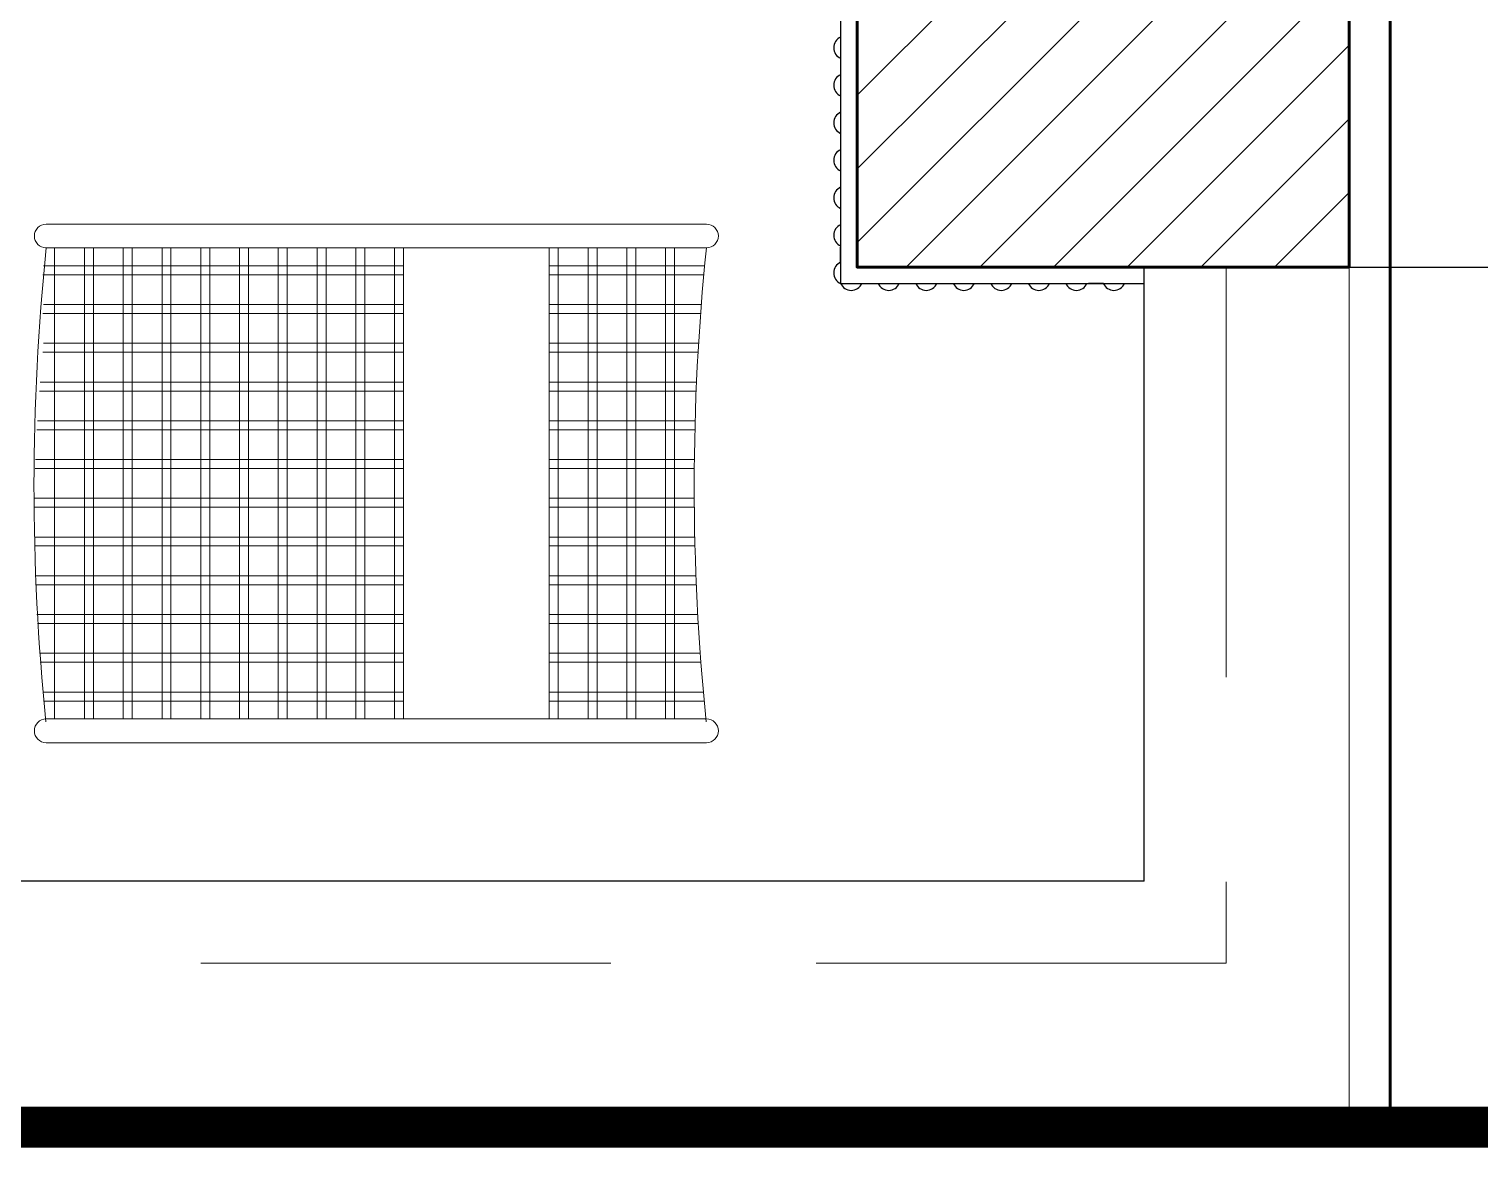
# Model space of a CAD drawing. Header units: centimetres. Extents: x -20963 to 233486, y -95276 to 159172.
# Drawn here: x 106757.2 to 106934.1, y 31783.7 to 31922.3 of the extents above; entities that cross this region are included whole.
import ezdxf

# ---------------------------------------------------------------- set-up
doc = ezdxf.new("R2010")
doc.units = ezdxf.units.CM
doc.header["$LTSCALE"] = 10
doc.header["$MEASUREMENT"] = 0
for name, pattern in [('006 plans$0$Dash2', [3, 1.5, -1.5]), ('006 plans$0$HIDDEN', [0.375, 0.25, -0.125]), ('DASHDOT2', [0.5, 0.25, -0.125, 0, -0.125])]:
    doc.linetypes.add(name, pattern=pattern)
for name, color, linetype, lineweight in [('006 COLS$0$A-RC COL', 4, 'Continuous', 13), ('006 plans$0$A-DOOR', 5, 'Continuous', 13), ('006 plans$0$A-FLOR-OVHD', 1, '006 plans$0$Dash2', 13), ('006 plans$0$A-WALL-FULL', 6, 'Continuous', 60), ('006 Slab Edge$0$A-SLB-EDG', 171, 'Continuous', 60), ('ARK_METAL', 252, 'Continuous', 15), ('TEFRIS', 251, 'Continuous', 9), ('tefriş', 45, 'Continuous', 18)]:
    doc.layers.add(name, color=color, linetype=linetype, lineweight=lineweight)
for name, color, linetype in [('006 COLS$0$S-COL-H', 8, 'Continuous'), ('006 plans$0$$0$A-ELV-20', 11, 'Continuous'), ('A-MA-DEMISE LINE', 10, 'DASHDOT2'), ('LP-DIMENSION_INT_100', 51, 'Continuous')]:
    doc.layers.add(name, color=color, linetype=linetype)

# ---------------------------------------------------------------- blocks, each defined once
blk = doc.blocks.new('gfgf')
at = {"layer": '006 COLS$0$S-COL-H'}
h = blk.add_hatch(dxfattribs=at)
h.set_pattern_fill('ANSI31', color=256, scale=20, style=0)
h.set_pattern_definition([(45, (-76292.61, -26400), (-44.9012806, 44.9012806), [])])
h.paths.add_polyline_path([(404647.4, 246250), (405247.4, 246250), (405247.4, 246950), (404647.4, 246950)])
at = {"layer": '006 COLS$0$A-RC COL', "color": 30}
blk.add_lwpolyline([(405247.4, 246950), (404647.4, 246950), (404647.4, 246250), (405247.4, 246250)], close=True, dxfattribs=at)
at = {"layer": '006 plans$0$$0$A-ELV-20'}
for q in [(404997.4, 246250), (390947, 245501.1)]:
    blk.add_line((404997.4, 245501.1), q, dxfattribs=at)
blk.add_lwpolyline([(404997.4, 246250), (405447.4, 246250)], dxfattribs=at)
at = {"layer": '006 plans$0$A-DOOR'}
for p, q in [((405247.4, 258617.1), (405247.4, 246500)), ((405247.4, 246500), (405247.4, 245201.1))]:
    blk.add_line(p, q, dxfattribs=at)
blk.add_lwpolyline([(405247.4, 245201.1), (390514.4, 245201.1), (390514.4, 245051.1), (390347, 245051.1)], dxfattribs=at)
at = {"layer": '006 plans$0$A-FLOR-OVHD', "linetype": '006 plans$0$HIDDEN', "ltscale": 200}
for p, q in [((405297.4, 246250), (405097.4, 246250)), ((405097.4, 246250), (405097.4, 245401.1)), ((405297.4, 245201.1), (405297.4, 246250)), ((405097.4, 245401.1), (390896.7, 245401.1)), ((390897.6, 245201.1), (405297.4, 245201.1))]:
    blk.add_line(p, q, dxfattribs=at)
at = {"layer": '006 plans$0$A-WALL-FULL'}
blk.add_lwpolyline([(404647.4, 248449.8), (404647.4, 246250), (405247.4, 246250), (405247.4, 246950), (404647.4, 246950)], dxfattribs=at)
at = {"layer": '006 Slab Edge$0$A-SLB-EDG'}
for p in [(405297.4, 258617.1), (390564.4, 245201.1)]:
    blk.add_line(p, (405297.4, 245201.1), dxfattribs=at)
at = {"layer": 'A-MA-DEMISE LINE', "color": 12, "linetype": 'DASHDOT2', "ltscale": 1000, "const_width": 50}
blk.add_lwpolyline([(389939.4, 254849.9), (406247.4, 254850), (406247.4, 245201.1), (390696.7, 245201.1), (390696.7, 245924), (389939.4, 245924)], close=True, dxfattribs=at)
blk = doc.blocks.new('PLAN')
at = {"layer": 'LP-DIMENSION_INT_100', "color": 1, "elevation": 0}
for points in [[(102847.12, 32115.23), (102780.12, 32115.23), (102780.12, 31891.24), (102817.12, 31891.24)], [(102780.12, 31893.82), (102780.12, 31895.65)], [(102812.15, 31891.24), (102810.32, 31891.24)]]:
    blk.add_lwpolyline(points, dxfattribs=at)
at = {"layer": 'LP-DIMENSION_INT_100', "color": 2, "elevation": 0}
blk.add_lwpolyline([(102847.12, 32113.23), (102782.12, 32113.23), (102782.12, 31893.24), (102817.12, 31893.24)], dxfattribs=at)
at = {"layer": 'LP-DIMENSION_INT_100', "color": 1}
for centre, start, end in [((102780.68, 31919.99, 0), 113.5799, 246.4201), ((102780.68, 31915.41, 0), 113.5799, 246.4201), ((102780.68, 31910.83, 0), 113.5799, 246.4201), ((102780.68, 31906.26, 0), 113.5799, 246.4201), ((102780.68, 31901.68, 0), 113.5799, 246.4201), ((102780.68, 31897.11, 0), 113.5799, 246.4201), ((102780.68, 31892.53, 0), 113.5799, 246.4201), ((102781.41, 31891.81, 0), 203.5799, 336.4201), ((102785.98, 31891.81, 0), 203.5799, 336.4201), ((102790.56, 31891.81, 0), 203.5799, 336.4201), ((102795.14, 31891.81, 0), 203.5799, 336.4201), ((102799.71, 31891.81, 0), 203.5799, 336.4201), ((102804.29, 31891.81, 0), 203.5799, 336.4201), ((102808.86, 31891.81, 0), 203.5799, 336.4201), ((102813.44, 31891.81, 0), 203.5799, 336.4201)]:
    blk.add_arc(centre, 1.41, start, end, dxfattribs=at)
at = {"layer": 'A-MA-DEMISE LINE', "color": 4, "xscale": 0.1, "yscale": 0.1, "zscale": 0.1}
blk.add_blockref('gfgf', (62317.38, 7268.24, 0), dxfattribs=at)
blk = doc.blocks.new('saeffsfasfadsafsd')
at = {"layer": 'TEFRIS', "linetype": 'ByBlock'}
for p, q in [((5431984.33, -623484.37), (5431984.33, -623503.32)), ((5431985.42, -623484.48), (5431985.42, -623503.32)), ((5431989.05, -623484.78), (5431989.05, -623503.32)), ((5431990.14, -623484.87), (5431990.14, -623503.32)), ((5432031.59, -623484.91), (5432031.59, -623503.32)), ((5432032.68, -623484.83), (5432032.68, -623503.32)), ((5432036.32, -623484.53), (5432036.32, -623503.32)), ((5432037.41, -623484.44), (5432037.41, -623503.32)), ((5431993.78, -623485.11), (5431993.78, -623503.32)), ((5431994.87, -623485.18), (5431994.87, -623503.32)), ((5431998.51, -623485.36), (5431998.51, -623503.32)), ((5431999.6, -623485.41), (5431999.6, -623503.32)), ((5432003.23, -623485.54), (5432003.23, -623503.32)), ((5432004.32, -623485.56), (5432004.32, -623503.32)), ((5432007.96, -623485.63), (5432007.96, -623503.32)), ((5432009.05, -623485.64), (5432009.05, -623503.32)), ((5432012.68, -623485.64), (5432012.68, -623503.32)), ((5432013.77, -623485.64), (5432013.77, -623503.32)), ((5432017.41, -623485.58), (5432017.41, -623503.32)), ((5432018.5, -623485.55), (5432018.5, -623503.32)), ((5432022.14, -623485.44), (5432022.14, -623503.32)), ((5432023.23, -623485.39), (5432023.23, -623503.32)), ((5432026.86, -623485.21), (5432026.86, -623503.32)), ((5432027.95, -623485.15), (5432027.95, -623503.32)), ((5431982.15, -623488.05), (5432039.59, -623488.05)), ((5431982.15, -623489.14), (5432039.59, -623489.14)), ((5431982.15, -623492.77), (5432039.59, -623492.77)), ((5431982.15, -623493.86), (5432039.59, -623493.86)), ((5431982.15, -623497.5), (5432039.59, -623497.5)), ((5431982.15, -623498.59), (5432039.59, -623498.59)), ((5431982.15, -623502.22), (5432039.59, -623502.22)), ((5431982.15, -623503.32), (5432039.59, -623503.32)), ((5431982.15, -623521.09), (5432039.59, -623521.09)), ((5431984.33, -623521.09), (5431984.33, -623564.97)), ((5431985.42, -623521.09), (5431985.42, -623565.08)), ((5431989.05, -623521.09), (5431989.05, -623564.97)), ((5431990.14, -623521.09), (5431990.14, -623565.08)), ((5431993.78, -623521.09), (5431993.78, -623564.97)), ((5431994.87, -623521.09), (5431994.87, -623565.08)), ((5431998.51, -623521.09), (5431998.51, -623565.41)), ((5431999.6, -623521.09), (5431999.6, -623565.49)), ((5432003.23, -623521.09), (5432003.23, -623565.74)), ((5432004.32, -623521.09), (5432004.32, -623565.8)), ((5432007.96, -623521.09), (5432007.96, -623565.97)), ((5432009.05, -623521.09), (5432009.05, -623566.01)), ((5432012.68, -623521.09), (5432012.68, -623566.09)), ((5432013.78, -623521.09), (5432013.78, -623566.1)), ((5432017.41, -623521.09), (5432017.41, -623566.1)), ((5432018.5, -623521.09), (5432018.5, -623566.09)), ((5432022.14, -623521.09), (5432022.14, -623566.01)), ((5432023.23, -623521.09), (5432023.23, -623565.97)), ((5432026.86, -623521.09), (5432026.86, -623565.8)), ((5432027.95, -623521.09), (5432027.95, -623565.74)), ((5432031.59, -623521.09), (5432031.59, -623565.49)), ((5432032.68, -623521.09), (5432032.68, -623565.41)), ((5432036.32, -623521.09), (5432036.32, -623565.08)), ((5432037.41, -623521.09), (5432037.41, -623564.97)), ((5431982.15, -623522.18), (5432039.59, -623522.18)), ((5431982.15, -623525.82), (5432039.59, -623525.82)), ((5431982.15, -623526.91), (5432039.59, -623526.91)), ((5431982.15, -623530.54), (5432039.59, -623530.54)), ((5431982.15, -623531.63), (5432039.59, -623531.63)), ((5431982.15, -623535.27), (5432039.59, -623535.27)), ((5431982.15, -623536.36), (5432039.59, -623536.36)), ((5431982.15, -623540), (5432039.59, -623540)), ((5431982.15, -623541.09), (5432039.59, -623541.09)), ((5431982.15, -623544.72), (5432039.59, -623544.72)), ((5431982.15, -623545.81), (5432039.59, -623545.81)), ((5431982.15, -623549.45), (5432039.59, -623549.45)), ((5431982.15, -623550.54), (5432039.59, -623550.54)), ((5431982.15, -623554.17), (5432039.59, -623554.17)), ((5431982.15, -623555.27), (5432039.59, -623555.27)), ((5431982.15, -623558.9), (5432039.59, -623558.9)), ((5431982.15, -623559.99), (5432039.59, -623559.99)), ((5431982.15, -623563.63), (5432039.59, -623563.63))]:
    blk.add_line(p, q, dxfattribs=at)
for centre in [(5432011.19, -623201.49), (5432011.19, -623281.99)]:
    blk.add_arc(centre, 284.16, 264.1333, 275.8044, dxfattribs=at)
at = {"layer": 'tefriş'}
for p, q in [((5431979.24, -623484.16), (5431979.24, -623564.65)), ((5431982.15, -623484.16), (5431982.15, -623564.73)), ((5432039.59, -623564.73), (5432039.59, -623484.16)), ((5432042.5, -623564.65), (5432042.5, -623484.16)), ((5431980.69, -623566.11), (5431980.69, -623566.11)), ((5432041.04, -623566.11), (5432041.04, -623566.11))]:
    blk.add_line(p, q, dxfattribs=at)
for centre, start, end in [((5431980.69, -623484.16), 0, 180), ((5432041.04, -623484.16), 0, 180), ((5431980.69, -623564.65), 180, 0), ((5432041.04, -623564.65), 180, 0)]:
    blk.add_arc(centre, 1.45, start, end, dxfattribs=at)

msp = doc.modelspace()

# ---------------------------------------------------------------- block references
at = {"layer": 'ARK_METAL', "rotation": 270}
msp.add_blockref('saeffsfasfadsafsd', (730323.99, 5463877.72, 0), dxfattribs=at)
at = {"layer": 'LP-DIMENSION_INT_100', "color": 2}
msp.add_blockref('PLAN', (4076.07, 0), dxfattribs=at)

doc.saveas('drawing.dxf')
